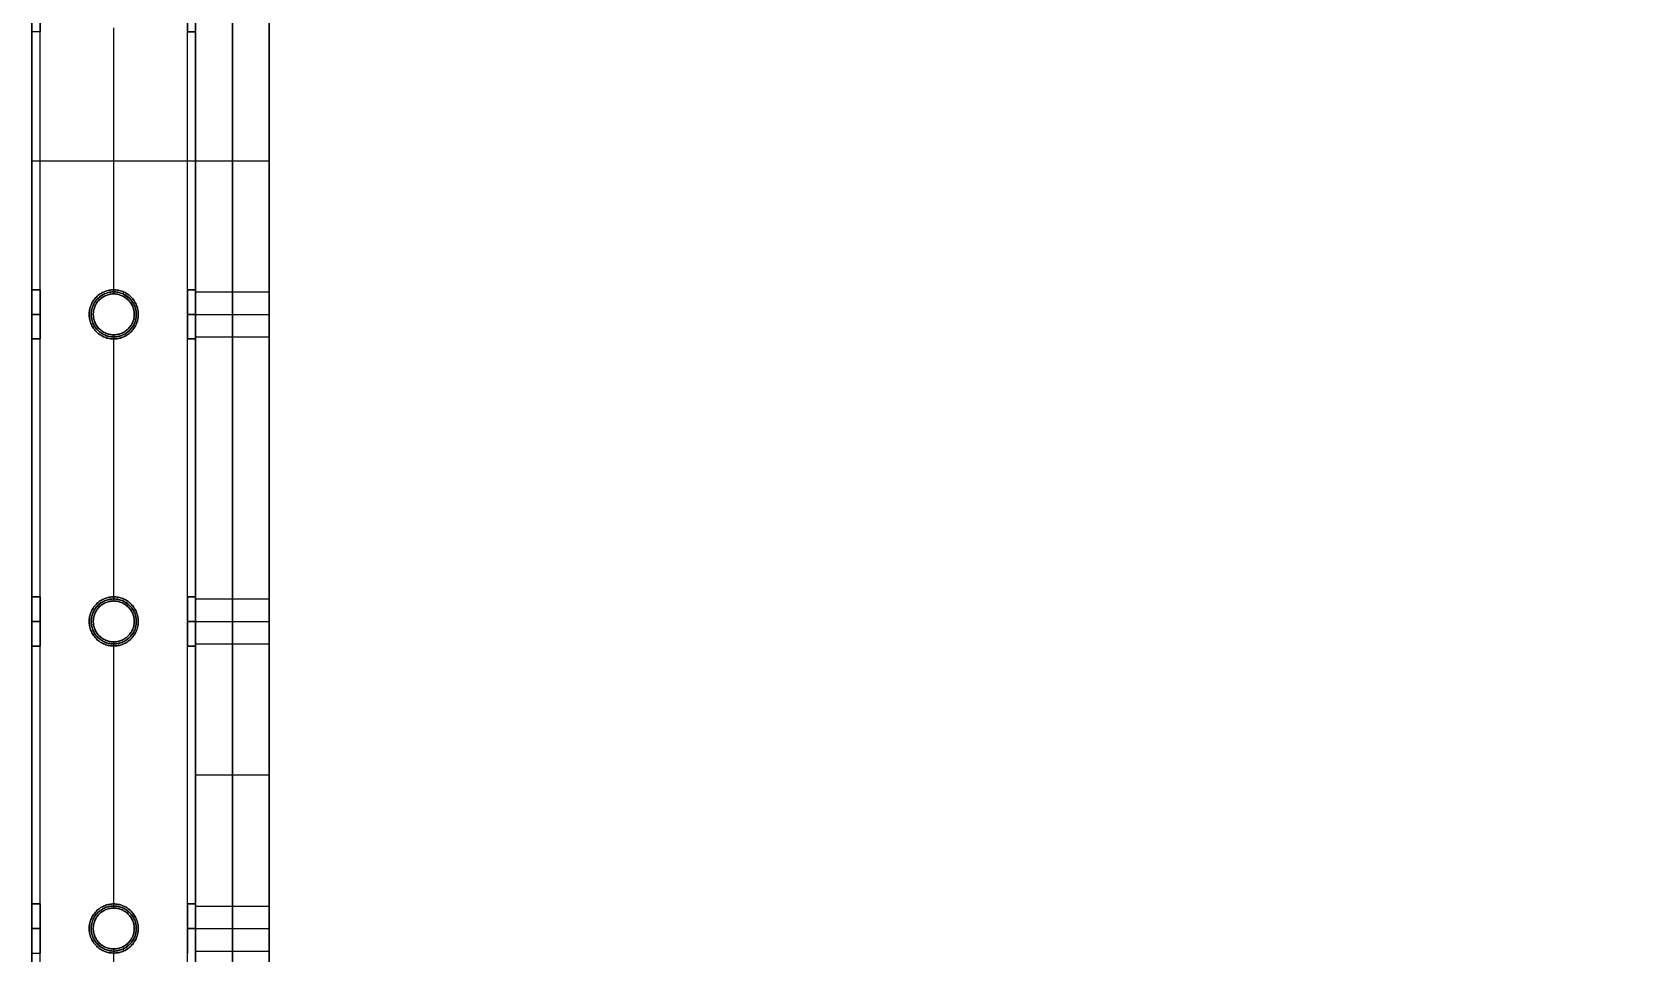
# Model space of a CAD drawing. Header units: millimetres. Extents: x -6529 to 809, y -8611 to 207.
# Drawn here: x -5956.1 to -5566.6, y -4323.4 to -4098.4 of the extents above; entities that cross this region are included whole.
import ezdxf

# ---------------------------------------------------------------- set-up
doc = ezdxf.new("R2010")
doc.units = ezdxf.units.MM
doc.header["$MEASUREMENT"] = 0
for name, color, linetype, true_color in [('gaten$11mm', 7, 'Continuous', 0xff6a35), ('platen', 7, 'Continuous', 0x007f00), ('staal', 5, 'Continuous', 0x0000ff)]:
    doc.layers.add(name, color=color, linetype=linetype, true_color=true_color)

# ---------------------------------------------------------------- blocks, each defined once
blk = doc.blocks.new('plaat base')
at = {"layer": 'platen'}
for p, q in [((58, -600), (1258, -600)), ((58, -600, 18), (1258, -600, 18)), ((770.5, -1232.5), (770.5, -1232.5, 18)), ((845.5, -1232.5), (845.5, -1232.5, 18)), ((920.5, -1232.5), (920.5, -1232.5, 18)), ((765, -1238), (765, -1238, 18)), ((776, -1238), (776, -1238, 18)), ((840, -1238), (840, -1238, 18)), ((851, -1238), (851, -1238, 18)), ((915, -1238), (915, -1238, 18)), ((926, -1238), (926, -1238, 18)), ((770.5, -1243.5), (770.5, -1243.5, 18)), ((845.5, -1243.5), (845.5, -1243.5, 18)), ((920.5, -1243.5), (920.5, -1243.5, 18))]:
    blk.add_line(p, q, dxfattribs=at)
for points in [[(1258, 58), (1108, 58), (958, 58)], [(958, 58), (958, 58, 9), (958, 58, 18)], [(1258, 58, 18), (1108, 58, 18), (958, 58, 18)], [(958, 58), (958, 29), (958, 0)], [(958, 58, 18), (958, 29, 18), (958, 0, 18)], [(1258, 58, 9), (1108, 58, 9), (958, 58, 9)], [(958, 58, 9), (958, 29, 9), (958, 0, 9)], [(958, 29), (958, 29, 9), (958, 29, 18)], [(958, 0), (808, 0), (658, 0)], [(958, 0, 18), (808, 0, 18), (658, 0, 18)], [(958, 0, 9), (808, 0, 9), (658, 0, 9)], [(808, 0), (808, 0, 9), (808, 0, 18)], [(958, 0), (958, 0, 9), (958, 0, 18)], [(1258, -900), (1258, -750), (1258, -600)], [(1258, -900, 18), (1258, -750, 18), (1258, -600, 18)], [(1258, -900, 9), (1258, -750, 9), (1258, -600, 9)], [(1258, -750), (1258, -750, 9), (1258, -750, 18)], [(1316, -900), (1287, -900), (1258, -900)], [(1258, -900), (1258, -900, 9), (1258, -900, 18)], [(1316, -900, 18), (1287, -900, 18), (1258, -900, 18)], [(1316, -900, 9), (1287, -900, 9), (1258, -900, 9)], [(1287, -900), (1287, -900, 9), (1287, -900, 18)], [(1316, -1200), (1316, -1050), (1316, -900)], [(1316, -900), (1316, -900, 9), (1316, -900, 18)], [(1316, -1200, 18), (1316, -1050, 18), (1316, -900, 18)], [(1316, -1200, 9), (1316, -1050, 9), (1316, -900, 9)], [(958, -1258), (958, -1229), (958, -1200)], [(958, -1200), (958, -1200, 9), (958, -1200, 18)], [(958, -1258, 18), (958, -1229, 18), (958, -1200, 18)], [(958, -1200), (1137, -1200), (1316, -1200)], [(958, -1200, 18), (1137, -1200, 18), (1316, -1200, 18)], [(958, -1258, 9), (958, -1229, 9), (958, -1200, 9)], [(958, -1200, 9), (1137, -1200, 9), (1316, -1200, 9)], [(958, -1229), (958, -1229, 9), (958, -1229, 18)], [(658, -1258), (808, -1258), (958, -1258)], [(658, -1258, 18), (808, -1258, 18), (958, -1258, 18)], [(658, -1258, 9), (808, -1258, 9), (958, -1258, 9)], [(808, -1258), (808, -1258, 9), (808, -1258, 18)], [(958, -1258), (958, -1258, 9), (958, -1258, 18)]]:
    blk.add_open_spline(points, degree=2, dxfattribs=at)
for points in [[(770.5, -1243.5), (765, -1243.5), (765, -1238), (765, -1232.5), (770.5, -1232.5), (776, -1232.5), (776, -1238), (776, -1243.5), (770.5, -1243.5)], [(770.5, -1243.5, 18), (765, -1243.5, 18), (765, -1238, 18), (765, -1232.5, 18), (770.5, -1232.5, 18), (776, -1232.5, 18), (776, -1238, 18), (776, -1243.5, 18), (770.5, -1243.5, 18)], [(845.5, -1243.5), (840, -1243.5), (840, -1238), (840, -1232.5), (845.5, -1232.5), (851, -1232.5), (851, -1238), (851, -1243.5), (845.5, -1243.5)], [(845.5, -1243.5, 18), (840, -1243.5, 18), (840, -1238, 18), (840, -1232.5, 18), (845.5, -1232.5, 18), (851, -1232.5, 18), (851, -1238, 18), (851, -1243.5, 18), (845.5, -1243.5, 18)], [(920.5, -1243.5), (915, -1243.5), (915, -1238), (915, -1232.5), (920.5, -1232.5), (926, -1232.5), (926, -1238), (926, -1243.5), (920.5, -1243.5)], [(920.5, -1243.5, 18), (915, -1243.5, 18), (915, -1238, 18), (915, -1232.5, 18), (920.5, -1232.5, 18), (926, -1232.5, 18), (926, -1238, 18), (926, -1243.5, 18), (920.5, -1243.5, 18)]]:
    blk.add_rational_spline(points, [1, 0.707106781187, 1, 0.707106781187, 1, 0.707106781187, 1, 0.707106781187, 1], degree=2, knots=[-31.415927, -31.415927, -31.415927, -23.561945, -23.561945, -15.707963, -15.707963, -7.853982, -7.853982, 0, 0, 0], dxfattribs=at)
blk = doc.blocks.new('top plaat')
at = {"layer": 'platen'}
for p, q in [((1296, -725), (1296, -725, 18)), ((1290.5, -730.5), (1290.5, -730.5, 18)), ((1301.5, -730.5), (1301.5, -730.5, 18)), ((1296, -736), (1296, -736, 18)), ((1296, -800), (1296, -800, 18)), ((1290.5, -805.5), (1290.5, -805.5, 18)), ((1301.5, -805.5), (1301.5, -805.5, 18)), ((1296, -811), (1296, -811, 18)), ((1296, -875), (1296, -875, 18)), ((1290.5, -880.5), (1290.5, -880.5, 18)), ((1301.5, -880.5), (1301.5, -880.5, 18)), ((1296, -886), (1296, -886, 18))]:
    blk.add_line(p, q, dxfattribs=at)
for points in [[(1316, -1236), (1316, -927), (1316, -618), (1316, -309), (1316, 0)], [(1316, -1236, 18), (1316, -927, 18), (1316, -618, 18), (1316, -309, 18), (1316, 0, 18)], [(1316, -1236, 9), (1316, -927, 9), (1316, -618, 9), (1316, -309, 9), (1316, 0, 9)]]:
    blk.add_open_spline(points, degree=2, knots=[7292.2246, 7292.2246, 7292.2246, 7911.517745, 7911.517745, 8530.810891, 8530.810891, 8530.810891], dxfattribs=at)
for points, knots in [([(1290.5, -730.5), (1290.5, -725), (1296, -725), (1301.5, -725), (1301.5, -730.5), (1301.5, -736), (1296, -736), (1290.5, -736), (1290.5, -730.5)], [-31.415927, -31.415927, -31.415927, -23.561945, -23.561945, -15.707963, -15.707963, -7.853982, -7.853982, 0, 0, 0]), ([(1290.5, -730.5, 18), (1290.5, -725, 18), (1296, -725, 18), (1301.5, -725, 18), (1301.5, -730.5, 18), (1301.5, -736, 18), (1296, -736, 18), (1290.5, -736, 18), (1290.5, -730.5, 18)], [-31.415927, -31.415927, -31.415927, -23.561945, -23.561945, -15.707963, -15.707963, -7.853982, -7.853982, 0, 0, 0]), ([(1290.5, -730.5, 9), (1290.5, -736, 9), (1296, -736, 9), (1301.5, -736, 9), (1301.5, -730.5, 9), (1301.5, -725, 9), (1296, -725, 9), (1290.5, -725, 9), (1290.5, -730.5, 9)], [0, 0, 0, 7.853982, 7.853982, 15.707963, 15.707963, 23.561945, 23.561945, 31.415927, 31.415927, 31.415927]), ([(1290.5, -805.5), (1290.5, -800), (1296, -800), (1301.5, -800), (1301.5, -805.5), (1301.5, -811), (1296, -811), (1290.5, -811), (1290.5, -805.5)], [-31.415927, -31.415927, -31.415927, -23.561945, -23.561945, -15.707963, -15.707963, -7.853982, -7.853982, 0, 0, 0]), ([(1290.5, -805.5, 18), (1290.5, -800, 18), (1296, -800, 18), (1301.5, -800, 18), (1301.5, -805.5, 18), (1301.5, -811, 18), (1296, -811, 18), (1290.5, -811, 18), (1290.5, -805.5, 18)], [-31.415927, -31.415927, -31.415927, -23.561945, -23.561945, -15.707963, -15.707963, -7.853982, -7.853982, 0, 0, 0]), ([(1290.5, -805.5, 9), (1290.5, -811, 9), (1296, -811, 9), (1301.5, -811, 9), (1301.5, -805.5, 9), (1301.5, -800, 9), (1296, -800, 9), (1290.5, -800, 9), (1290.5, -805.5, 9)], [0, 0, 0, 7.853982, 7.853982, 15.707963, 15.707963, 23.561945, 23.561945, 31.415927, 31.415927, 31.415927]), ([(1290.5, -880.5), (1290.5, -875), (1296, -875), (1301.5, -875), (1301.5, -880.5), (1301.5, -886), (1296, -886), (1290.5, -886), (1290.5, -880.5)], [-31.415927, -31.415927, -31.415927, -23.561945, -23.561945, -15.707963, -15.707963, -7.853982, -7.853982, 0, 0, 0]), ([(1290.5, -880.5, 18), (1290.5, -875, 18), (1296, -875, 18), (1301.5, -875, 18), (1301.5, -880.5, 18), (1301.5, -886, 18), (1296, -886, 18), (1290.5, -886, 18), (1290.5, -880.5, 18)], [-31.415927, -31.415927, -31.415927, -23.561945, -23.561945, -15.707963, -15.707963, -7.853982, -7.853982, 0, 0, 0]), ([(1290.5, -880.5, 9), (1290.5, -886, 9), (1296, -886, 9), (1301.5, -886, 9), (1301.5, -880.5, 9), (1301.5, -875, 9), (1296, -875, 9), (1290.5, -875, 9), (1290.5, -880.5, 9)], [0, 0, 0, 7.853982, 7.853982, 15.707963, 15.707963, 23.561945, 23.561945, 31.415927, 31.415927, 31.415927])]:
    blk.add_rational_spline(points, [1, 0.707106781187, 1, 0.707106781187, 1, 0.707106781187, 1, 0.707106781187, 1], degree=2, knots=knots, dxfattribs=at)

msp = doc.modelspace()

# ---------------------------------------------------------------- linework, layer by layer
at = {"layer": 'gaten$11mm'}
for centre in [(-5936.11, -4167.39), (-5936.11, -4242.39), (-5936.11, -4317.39)]:
    msp.add_circle(centre, 5.5, dxfattribs=at)
at = {"layer": 'staal'}
for p, q in [((-5954.11, -4098.39, 20), (-5956.11, -4098.39, 20)), ((-5918.11, -4098.39, 1296), (-5916.11, -4098.39, 1296)), ((-5916.11, -4098.39, 20), (-5918.11, -4098.39, 20)), ((-5956.11, -4161.39, 1296), (-5954.11, -4161.39, 1296)), ((-5954.11, -4161.39, 20), (-5956.11, -4161.39, 20)), ((-5936.11, -4161.39, 1314), (-5936.11, -4161.39, 1316)), ((-5936.11, -4161.39, 1276), (-5936.11, -4161.39, 1278)), ((-5936.11, -4162.39, 38), (-5936.11, -4162.39, 40)), ((-5936.11, -4162.39), (-5936.11, -4162.39, 2)), ((-5918.11, -4161.39, 1296), (-5916.11, -4161.39, 1296)), ((-5916.11, -4161.39, 20), (-5918.11, -4161.39, 20)), ((-5956.11, -4167.39, 1290), (-5954.11, -4167.39, 1290)), ((-5956.11, -4167.39, 1302), (-5954.11, -4167.39, 1302)), ((-5954.11, -4167.39, 14), (-5956.11, -4167.39, 14)), ((-5954.11, -4167.39, 26), (-5956.11, -4167.39, 26)), ((-5942.11, -4167.39, 1314), (-5942.11, -4167.39, 1316)), ((-5942.11, -4167.39, 1276), (-5942.11, -4167.39, 1278)), ((-5941.11, -4167.39, 38), (-5941.11, -4167.39, 40)), ((-5941.11, -4167.39), (-5941.11, -4167.39, 2)), ((-5931.11, -4167.39), (-5931.11, -4167.39, 2)), ((-5931.11, -4167.39, 38), (-5931.11, -4167.39, 40)), ((-5930.11, -4167.39, 1314), (-5930.11, -4167.39, 1316)), ((-5930.11, -4167.39, 1276), (-5930.11, -4167.39, 1278)), ((-5918.11, -4167.39, 1290), (-5916.11, -4167.39, 1290)), ((-5918.11, -4167.39, 1302), (-5916.11, -4167.39, 1302)), ((-5916.11, -4167.39, 14), (-5918.11, -4167.39, 14)), ((-5916.11, -4167.39, 26), (-5918.11, -4167.39, 26)), ((-5956.11, -4173.39, 1296), (-5954.11, -4173.39, 1296)), ((-5954.11, -4173.39, 20), (-5956.11, -4173.39, 20)), ((-5936.11, -4172.39, 38), (-5936.11, -4172.39, 40)), ((-5936.11, -4172.39), (-5936.11, -4172.39, 2)), ((-5936.11, -4173.39, 1314), (-5936.11, -4173.39, 1316)), ((-5936.11, -4173.39, 1276), (-5936.11, -4173.39, 1278)), ((-5918.11, -4173.39, 1296), (-5916.11, -4173.39, 1296)), ((-5916.11, -4173.39, 20), (-5918.11, -4173.39, 20)), ((-5956.11, -4236.39, 1296), (-5954.11, -4236.39, 1296)), ((-5954.11, -4236.39, 20), (-5956.11, -4236.39, 20)), ((-5936.11, -4236.39, 1314), (-5936.11, -4236.39, 1316)), ((-5936.11, -4236.39, 1276), (-5936.11, -4236.39, 1278)), ((-5936.11, -4237.39, 38), (-5936.11, -4237.39, 40)), ((-5936.11, -4237.39), (-5936.11, -4237.39, 2)), ((-5918.11, -4236.39, 1296), (-5916.11, -4236.39, 1296)), ((-5916.11, -4236.39, 20), (-5918.11, -4236.39, 20)), ((-5956.11, -4242.39, 1290), (-5954.11, -4242.39, 1290)), ((-5956.11, -4242.39, 1302), (-5954.11, -4242.39, 1302)), ((-5954.11, -4242.39, 14), (-5956.11, -4242.39, 14)), ((-5954.11, -4242.39, 26), (-5956.11, -4242.39, 26)), ((-5942.11, -4242.39, 1314), (-5942.11, -4242.39, 1316)), ((-5942.11, -4242.39, 1276), (-5942.11, -4242.39, 1278)), ((-5941.11, -4242.39, 38), (-5941.11, -4242.39, 40)), ((-5941.11, -4242.39), (-5941.11, -4242.39, 2)), ((-5931.11, -4242.39), (-5931.11, -4242.39, 2)), ((-5931.11, -4242.39, 38), (-5931.11, -4242.39, 40)), ((-5930.11, -4242.39, 1314), (-5930.11, -4242.39, 1316)), ((-5930.11, -4242.39, 1276), (-5930.11, -4242.39, 1278)), ((-5918.11, -4242.39, 1290), (-5916.11, -4242.39, 1290)), ((-5918.11, -4242.39, 1302), (-5916.11, -4242.39, 1302)), ((-5916.11, -4242.39, 14), (-5918.11, -4242.39, 14)), ((-5916.11, -4242.39, 26), (-5918.11, -4242.39, 26)), ((-5956.11, -4248.39, 1296), (-5954.11, -4248.39, 1296)), ((-5954.11, -4248.39, 20), (-5956.11, -4248.39, 20)), ((-5936.11, -4247.39, 38), (-5936.11, -4247.39, 40)), ((-5936.11, -4247.39), (-5936.11, -4247.39, 2)), ((-5936.11, -4248.39, 1314), (-5936.11, -4248.39, 1316)), ((-5936.11, -4248.39, 1276), (-5936.11, -4248.39, 1278)), ((-5918.11, -4248.39, 1296), (-5916.11, -4248.39, 1296)), ((-5916.11, -4248.39, 20), (-5918.11, -4248.39, 20)), ((-5956.11, -4311.39, 1296), (-5954.11, -4311.39, 1296)), ((-5954.11, -4311.39, 20), (-5956.11, -4311.39, 20)), ((-5936.11, -4311.39, 1314), (-5936.11, -4311.39, 1316)), ((-5936.11, -4311.39, 1276), (-5936.11, -4311.39, 1278)), ((-5918.11, -4311.39, 1296), (-5916.11, -4311.39, 1296)), ((-5916.11, -4311.39, 20), (-5918.11, -4311.39, 20)), ((-5936.11, -4312.39, 38), (-5936.11, -4312.39, 40)), ((-5936.11, -4312.39), (-5936.11, -4312.39, 2)), ((-5956.11, -4317.39, 1290), (-5954.11, -4317.39, 1290)), ((-5956.11, -4317.39, 1302), (-5954.11, -4317.39, 1302)), ((-5954.11, -4317.39, 14), (-5956.11, -4317.39, 14)), ((-5954.11, -4317.39, 26), (-5956.11, -4317.39, 26)), ((-5942.11, -4317.39, 1314), (-5942.11, -4317.39, 1316)), ((-5942.11, -4317.39, 1276), (-5942.11, -4317.39, 1278)), ((-5941.11, -4317.39, 38), (-5941.11, -4317.39, 40)), ((-5941.11, -4317.39), (-5941.11, -4317.39, 2)), ((-5931.11, -4317.39), (-5931.11, -4317.39, 2)), ((-5931.11, -4317.39, 38), (-5931.11, -4317.39, 40)), ((-5930.11, -4317.39, 1314), (-5930.11, -4317.39, 1316)), ((-5930.11, -4317.39, 1276), (-5930.11, -4317.39, 1278)), ((-5918.11, -4317.39, 1290), (-5916.11, -4317.39, 1290)), ((-5918.11, -4317.39, 1302), (-5916.11, -4317.39, 1302)), ((-5916.11, -4317.39, 14), (-5918.11, -4317.39, 14)), ((-5916.11, -4317.39, 26), (-5918.11, -4317.39, 26)), ((-5956.11, -4323.39, 1296), (-5954.11, -4323.39, 1296)), ((-5936.11, -4322.39, 38), (-5936.11, -4322.39, 40)), ((-5936.11, -4322.39), (-5936.11, -4322.39, 2)), ((-5936.11, -4323.39, 1314), (-5936.11, -4323.39, 1316)), ((-5936.11, -4323.39, 1276), (-5936.11, -4323.39, 1278))]:
    msp.add_line(p, q, dxfattribs=at)
for points in [[(-4640.11, -5087.89), (-5956.11, -5087.89), (-5956.11, -3771.89), (-4640.11, -3771.89)], [(-4680.11, -5047.89), (-5916.11, -5047.89), (-5916.11, -3811.89), (-4680.11, -3811.89)]]:
    msp.add_lwpolyline(points, close=True, dxfattribs=at)
for centre in [(-5936.11, -4167.39), (-5936.11, -4167.39, 39), (-5936.11, -4167.39, 1), (-5936.11, -4242.39), (-5936.11, -4242.39, 39), (-5936.11, -4242.39, 1), (-5936.11, -4317.39), (-5936.11, -4317.39, 39), (-5936.11, -4317.39, 1)]:
    msp.add_circle(centre, 5, dxfattribs=at)
for points in [[(-5956.11, -5087.89, 1276), (-5956.11, -4429.89, 1276), (-5956.11, -3771.89, 1276)], [(-5956.11, -5087.89, 1316), (-5956.11, -4429.89, 1316), (-5956.11, -3771.89, 1316)], [(-5956.11, -5087.89), (-5956.11, -4429.89), (-5956.11, -3771.89)], [(-5956.11, -5087.89, 40), (-5956.11, -4429.89, 40), (-5956.11, -3771.89, 40)], [(-5954.11, -5085.89, 1314), (-5954.11, -4429.89, 1314), (-5954.11, -3773.89, 1314)], [(-5954.11, -5085.89, 1278), (-5954.11, -4429.89, 1278), (-5954.11, -3773.89, 1278)], [(-5954.11, -5085.89, 38), (-5954.11, -4429.89, 38), (-5954.11, -3773.89, 38)], [(-5954.11, -5085.89, 2), (-5954.11, -4429.89, 2), (-5954.11, -3773.89, 2)], [(-5918.11, -5049.89, 1314), (-5918.11, -4429.89, 1314), (-5918.11, -3809.89, 1314)], [(-5918.11, -5049.89, 1278), (-5918.11, -4429.89, 1278), (-5918.11, -3809.89, 1278)], [(-5918.11, -5049.89, 38), (-5918.11, -4429.89, 38), (-5918.11, -3809.89, 38)], [(-5918.11, -5049.89, 2), (-5918.11, -4429.89, 2), (-5918.11, -3809.89, 2)], [(-5916.11, -5047.89, 1276), (-5916.11, -4429.89, 1276), (-5916.11, -3811.89, 1276)], [(-5916.11, -5047.89, 1316), (-5916.11, -4429.89, 1316), (-5916.11, -3811.89, 1316)], [(-5916.11, -5047.89), (-5916.11, -4429.89), (-5916.11, -3811.89)], [(-5916.11, -5047.89, 40), (-5916.11, -4429.89, 40), (-5916.11, -3811.89, 40)], [(-5936.11, -4162.39, 40), (-5936.11, -4129.89, 40), (-5936.11, -4097.39, 40)], [(-5936.11, -4162.39, 38), (-5936.11, -4129.89, 38), (-5936.11, -4097.39, 38)], [(-5936.11, -4162.39, 2), (-5936.11, -4129.89, 2), (-5936.11, -4097.39, 2)], [(-5936.11, -4162.39), (-5936.11, -4129.89), (-5936.11, -4097.39)], [(-5956.11, -4161.39, 1296), (-5956.11, -4129.89, 1296), (-5956.11, -4098.39, 1296)], [(-5956.11, -4161.39, 20), (-5956.11, -4129.89, 20), (-5956.11, -4098.39, 20)], [(-5954.11, -4161.39, 1296), (-5954.11, -4129.89, 1296), (-5954.11, -4098.39, 1296)], [(-5954.11, -4161.39, 20), (-5954.11, -4129.89, 20), (-5954.11, -4098.39, 20)], [(-5936.11, -4161.39, 1316), (-5936.11, -4129.89, 1316), (-5936.11, -4098.39, 1316)], [(-5936.11, -4161.39, 1314), (-5936.11, -4129.89, 1314), (-5936.11, -4098.39, 1314)], [(-5936.11, -4161.39, 1278), (-5936.11, -4129.89, 1278), (-5936.11, -4098.39, 1278)], [(-5936.11, -4161.39, 1276), (-5936.11, -4129.89, 1276), (-5936.11, -4098.39, 1276)], [(-5918.11, -4161.39, 1296), (-5918.11, -4129.89, 1296), (-5918.11, -4098.39, 1296)], [(-5918.11, -4161.39, 20), (-5918.11, -4129.89, 20), (-5918.11, -4098.39, 20)], [(-5916.11, -4161.39, 1296), (-5916.11, -4129.89, 1296), (-5916.11, -4098.39, 1296)], [(-5916.11, -4161.39, 20), (-5916.11, -4129.89, 20), (-5916.11, -4098.39, 20)], [(-5956.11, -4236.39, 1296), (-5956.11, -4204.89, 1296), (-5956.11, -4173.39, 1296)], [(-5956.11, -4236.39, 20), (-5956.11, -4204.89, 20), (-5956.11, -4173.39, 20)], [(-5954.11, -4236.39, 1296), (-5954.11, -4204.89, 1296), (-5954.11, -4173.39, 1296)], [(-5954.11, -4236.39, 20), (-5954.11, -4204.89, 20), (-5954.11, -4173.39, 20)], [(-5936.11, -4237.39, 40), (-5936.11, -4204.89, 40), (-5936.11, -4172.39, 40)], [(-5936.11, -4237.39, 38), (-5936.11, -4204.89, 38), (-5936.11, -4172.39, 38)], [(-5936.11, -4237.39, 2), (-5936.11, -4204.89, 2), (-5936.11, -4172.39, 2)], [(-5936.11, -4237.39), (-5936.11, -4204.89), (-5936.11, -4172.39)], [(-5936.11, -4236.39, 1316), (-5936.11, -4204.89, 1316), (-5936.11, -4173.39, 1316)], [(-5936.11, -4236.39, 1314), (-5936.11, -4204.89, 1314), (-5936.11, -4173.39, 1314)], [(-5936.11, -4236.39, 1278), (-5936.11, -4204.89, 1278), (-5936.11, -4173.39, 1278)], [(-5936.11, -4236.39, 1276), (-5936.11, -4204.89, 1276), (-5936.11, -4173.39, 1276)], [(-5918.11, -4236.39, 1296), (-5918.11, -4204.89, 1296), (-5918.11, -4173.39, 1296)], [(-5918.11, -4236.39, 20), (-5918.11, -4204.89, 20), (-5918.11, -4173.39, 20)], [(-5916.11, -4236.39, 1296), (-5916.11, -4204.89, 1296), (-5916.11, -4173.39, 1296)], [(-5916.11, -4236.39, 20), (-5916.11, -4204.89, 20), (-5916.11, -4173.39, 20)], [(-5956.11, -4311.39, 1296), (-5956.11, -4279.89, 1296), (-5956.11, -4248.39, 1296)], [(-5956.11, -4311.39, 20), (-5956.11, -4279.89, 20), (-5956.11, -4248.39, 20)], [(-5954.11, -4311.39, 1296), (-5954.11, -4279.89, 1296), (-5954.11, -4248.39, 1296)], [(-5954.11, -4311.39, 20), (-5954.11, -4279.89, 20), (-5954.11, -4248.39, 20)], [(-5936.11, -4312.39, 40), (-5936.11, -4279.89, 40), (-5936.11, -4247.39, 40)], [(-5936.11, -4312.39, 38), (-5936.11, -4279.89, 38), (-5936.11, -4247.39, 38)], [(-5936.11, -4312.39, 2), (-5936.11, -4279.89, 2), (-5936.11, -4247.39, 2)], [(-5936.11, -4312.39), (-5936.11, -4279.89), (-5936.11, -4247.39)], [(-5936.11, -4311.39, 1316), (-5936.11, -4279.89, 1316), (-5936.11, -4248.39, 1316)], [(-5936.11, -4311.39, 1314), (-5936.11, -4279.89, 1314), (-5936.11, -4248.39, 1314)], [(-5936.11, -4311.39, 1278), (-5936.11, -4279.89, 1278), (-5936.11, -4248.39, 1278)], [(-5936.11, -4311.39, 1276), (-5936.11, -4279.89, 1276), (-5936.11, -4248.39, 1276)], [(-5918.11, -4311.39, 1296), (-5918.11, -4279.89, 1296), (-5918.11, -4248.39, 1296)], [(-5918.11, -4311.39, 20), (-5918.11, -4279.89, 20), (-5918.11, -4248.39, 20)], [(-5916.11, -4311.39, 1296), (-5916.11, -4279.89, 1296), (-5916.11, -4248.39, 1296)], [(-5916.11, -4311.39, 20), (-5916.11, -4279.89, 20), (-5916.11, -4248.39, 20)], [(-5956.11, -4386.39, 1296), (-5956.11, -4354.89, 1296), (-5956.11, -4323.39, 1296)], [(-5954.11, -4386.39, 1296), (-5954.11, -4354.89, 1296), (-5954.11, -4323.39, 1296)], [(-5936.11, -4387.39, 40), (-5936.11, -4354.89, 40), (-5936.11, -4322.39, 40)], [(-5936.11, -4387.39, 38), (-5936.11, -4354.89, 38), (-5936.11, -4322.39, 38)], [(-5936.11, -4387.39, 2), (-5936.11, -4354.89, 2), (-5936.11, -4322.39, 2)], [(-5936.11, -4387.39), (-5936.11, -4354.89), (-5936.11, -4322.39)], [(-5936.11, -4386.39, 1316), (-5936.11, -4354.89, 1316), (-5936.11, -4323.39, 1316)], [(-5936.11, -4386.39, 1314), (-5936.11, -4354.89, 1314), (-5936.11, -4323.39, 1314)], [(-5936.11, -4386.39, 1278), (-5936.11, -4354.89, 1278), (-5936.11, -4323.39, 1278)], [(-5936.11, -4386.39, 1276), (-5936.11, -4354.89, 1276), (-5936.11, -4323.39, 1276)]]:
    msp.add_open_spline(points, degree=2, dxfattribs=at)
for points, knots in [([(-5956.11, -4092.39, 14), (-5956.11, -4098.39, 14), (-5956.11, -4098.39, 20), (-5956.11, -4098.39, 26), (-5956.11, -4092.39, 26), (-5956.11, -4086.39, 26), (-5956.11, -4086.39, 20), (-5956.11, -4086.39, 14), (-5956.11, -4092.39, 14)], [0, 0, 0, 7.853982, 7.853982, 15.707963, 15.707963, 23.561945, 23.561945, 31.415927, 31.415927, 31.415927]), ([(-5954.11, -4092.39, 14), (-5954.11, -4086.39, 14), (-5954.11, -4086.39, 20), (-5954.11, -4086.39, 26), (-5954.11, -4092.39, 26), (-5954.11, -4098.39, 26), (-5954.11, -4098.39, 20), (-5954.11, -4098.39, 14), (-5954.11, -4092.39, 14)], [-31.415927, -31.415927, -31.415927, -23.561945, -23.561945, -15.707963, -15.707963, -7.853982, -7.853982, 0, 0, 0]), ([(-5918.11, -4092.39, 1290), (-5918.11, -4098.39, 1290), (-5918.11, -4098.39, 1296), (-5918.11, -4098.39, 1302), (-5918.11, -4092.39, 1302), (-5918.11, -4086.39, 1302), (-5918.11, -4086.39, 1296), (-5918.11, -4086.39, 1290), (-5918.11, -4092.39, 1290)], [0, 0, 0, 7.853982, 7.853982, 15.707963, 15.707963, 23.561945, 23.561945, 31.415927, 31.415927, 31.415927]), ([(-5918.11, -4092.39, 14), (-5918.11, -4098.39, 14), (-5918.11, -4098.39, 20), (-5918.11, -4098.39, 26), (-5918.11, -4092.39, 26), (-5918.11, -4086.39, 26), (-5918.11, -4086.39, 20), (-5918.11, -4086.39, 14), (-5918.11, -4092.39, 14)], [0, 0, 0, 7.853982, 7.853982, 15.707963, 15.707963, 23.561945, 23.561945, 31.415927, 31.415927, 31.415927]), ([(-5916.11, -4092.39, 1290), (-5916.11, -4086.39, 1290), (-5916.11, -4086.39, 1296), (-5916.11, -4086.39, 1302), (-5916.11, -4092.39, 1302), (-5916.11, -4098.39, 1302), (-5916.11, -4098.39, 1296), (-5916.11, -4098.39, 1290), (-5916.11, -4092.39, 1290)], [-31.415927, -31.415927, -31.415927, -23.561945, -23.561945, -15.707963, -15.707963, -7.853982, -7.853982, 0, 0, 0]), ([(-5916.11, -4092.39, 14), (-5916.11, -4086.39, 14), (-5916.11, -4086.39, 20), (-5916.11, -4086.39, 26), (-5916.11, -4092.39, 26), (-5916.11, -4098.39, 26), (-5916.11, -4098.39, 20), (-5916.11, -4098.39, 14), (-5916.11, -4092.39, 14)], [-31.415927, -31.415927, -31.415927, -23.561945, -23.561945, -15.707963, -15.707963, -7.853982, -7.853982, 0, 0, 0]), ([(-5956.11, -4167.39, 1290), (-5956.11, -4173.39, 1290), (-5956.11, -4173.39, 1296), (-5956.11, -4173.39, 1302), (-5956.11, -4167.39, 1302), (-5956.11, -4161.39, 1302), (-5956.11, -4161.39, 1296), (-5956.11, -4161.39, 1290), (-5956.11, -4167.39, 1290)], [0, 0, 0, 7.853982, 7.853982, 15.707963, 15.707963, 23.561945, 23.561945, 31.415927, 31.415927, 31.415927]), ([(-5956.11, -4167.39, 14), (-5956.11, -4173.39, 14), (-5956.11, -4173.39, 20), (-5956.11, -4173.39, 26), (-5956.11, -4167.39, 26), (-5956.11, -4161.39, 26), (-5956.11, -4161.39, 20), (-5956.11, -4161.39, 14), (-5956.11, -4167.39, 14)], [0, 0, 0, 7.853982, 7.853982, 15.707963, 15.707963, 23.561945, 23.561945, 31.415927, 31.415927, 31.415927]), ([(-5954.11, -4167.39, 1290), (-5954.11, -4161.39, 1290), (-5954.11, -4161.39, 1296), (-5954.11, -4161.39, 1302), (-5954.11, -4167.39, 1302), (-5954.11, -4173.39, 1302), (-5954.11, -4173.39, 1296), (-5954.11, -4173.39, 1290), (-5954.11, -4167.39, 1290)], [-31.415927, -31.415927, -31.415927, -23.561945, -23.561945, -15.707963, -15.707963, -7.853982, -7.853982, 0, 0, 0]), ([(-5954.11, -4167.39, 14), (-5954.11, -4161.39, 14), (-5954.11, -4161.39, 20), (-5954.11, -4161.39, 26), (-5954.11, -4167.39, 26), (-5954.11, -4173.39, 26), (-5954.11, -4173.39, 20), (-5954.11, -4173.39, 14), (-5954.11, -4167.39, 14)], [-31.415927, -31.415927, -31.415927, -23.561945, -23.561945, -15.707963, -15.707963, -7.853982, -7.853982, 0, 0, 0]), ([(-5930.11, -4167.39, 1316), (-5930.11, -4161.39, 1316), (-5936.11, -4161.39, 1316), (-5942.11, -4161.39, 1316), (-5942.11, -4167.39, 1316), (-5942.11, -4173.39, 1316), (-5936.11, -4173.39, 1316), (-5930.11, -4173.39, 1316), (-5930.11, -4167.39, 1316)], [-31.415927, -31.415927, -31.415927, -23.561945, -23.561945, -15.707963, -15.707963, -7.853982, -7.853982, 0, 0, 0]), ([(-5930.11, -4167.39, 1314), (-5930.11, -4173.39, 1314), (-5936.11, -4173.39, 1314), (-5942.11, -4173.39, 1314), (-5942.11, -4167.39, 1314), (-5942.11, -4161.39, 1314), (-5936.11, -4161.39, 1314), (-5930.11, -4161.39, 1314), (-5930.11, -4167.39, 1314)], [0, 0, 0, 7.853982, 7.853982, 15.707963, 15.707963, 23.561945, 23.561945, 31.415927, 31.415927, 31.415927]), ([(-5930.11, -4167.39, 1278), (-5930.11, -4161.39, 1278), (-5936.11, -4161.39, 1278), (-5942.11, -4161.39, 1278), (-5942.11, -4167.39, 1278), (-5942.11, -4173.39, 1278), (-5936.11, -4173.39, 1278), (-5930.11, -4173.39, 1278), (-5930.11, -4167.39, 1278)], [-31.415927, -31.415927, -31.415927, -23.561945, -23.561945, -15.707963, -15.707963, -7.853982, -7.853982, 0, 0, 0]), ([(-5930.11, -4167.39, 1276), (-5930.11, -4173.39, 1276), (-5936.11, -4173.39, 1276), (-5942.11, -4173.39, 1276), (-5942.11, -4167.39, 1276), (-5942.11, -4161.39, 1276), (-5936.11, -4161.39, 1276), (-5930.11, -4161.39, 1276), (-5930.11, -4167.39, 1276)], [0, 0, 0, 7.853982, 7.853982, 15.707963, 15.707963, 23.561945, 23.561945, 31.415927, 31.415927, 31.415927]), ([(-5931.11, -4167.39, 40), (-5931.11, -4162.39, 40), (-5936.11, -4162.39, 40), (-5941.11, -4162.39, 40), (-5941.11, -4167.39, 40), (-5941.11, -4172.39, 40), (-5936.11, -4172.39, 40), (-5931.11, -4172.39, 40), (-5931.11, -4167.39, 40)], [-31.415927, -31.415927, -31.415927, -23.561945, -23.561945, -15.707963, -15.707963, -7.853982, -7.853982, 0, 0, 0]), ([(-5931.11, -4167.39, 38), (-5931.11, -4172.39, 38), (-5936.11, -4172.39, 38), (-5941.11, -4172.39, 38), (-5941.11, -4167.39, 38), (-5941.11, -4162.39, 38), (-5936.11, -4162.39, 38), (-5931.11, -4162.39, 38), (-5931.11, -4167.39, 38)], [0, 0, 0, 7.853982, 7.853982, 15.707963, 15.707963, 23.561945, 23.561945, 31.415927, 31.415927, 31.415927]), ([(-5931.11, -4167.39, 2), (-5931.11, -4162.39, 2), (-5936.11, -4162.39, 2), (-5941.11, -4162.39, 2), (-5941.11, -4167.39, 2), (-5941.11, -4172.39, 2), (-5936.11, -4172.39, 2), (-5931.11, -4172.39, 2), (-5931.11, -4167.39, 2)], [-31.415927, -31.415927, -31.415927, -23.561945, -23.561945, -15.707963, -15.707963, -7.853982, -7.853982, 0, 0, 0]), ([(-5918.11, -4167.39, 1290), (-5918.11, -4173.39, 1290), (-5918.11, -4173.39, 1296), (-5918.11, -4173.39, 1302), (-5918.11, -4167.39, 1302), (-5918.11, -4161.39, 1302), (-5918.11, -4161.39, 1296), (-5918.11, -4161.39, 1290), (-5918.11, -4167.39, 1290)], [0, 0, 0, 7.853982, 7.853982, 15.707963, 15.707963, 23.561945, 23.561945, 31.415927, 31.415927, 31.415927]), ([(-5918.11, -4167.39, 14), (-5918.11, -4173.39, 14), (-5918.11, -4173.39, 20), (-5918.11, -4173.39, 26), (-5918.11, -4167.39, 26), (-5918.11, -4161.39, 26), (-5918.11, -4161.39, 20), (-5918.11, -4161.39, 14), (-5918.11, -4167.39, 14)], [0, 0, 0, 7.853982, 7.853982, 15.707963, 15.707963, 23.561945, 23.561945, 31.415927, 31.415927, 31.415927]), ([(-5916.11, -4167.39, 1290), (-5916.11, -4161.39, 1290), (-5916.11, -4161.39, 1296), (-5916.11, -4161.39, 1302), (-5916.11, -4167.39, 1302), (-5916.11, -4173.39, 1302), (-5916.11, -4173.39, 1296), (-5916.11, -4173.39, 1290), (-5916.11, -4167.39, 1290)], [-31.415927, -31.415927, -31.415927, -23.561945, -23.561945, -15.707963, -15.707963, -7.853982, -7.853982, 0, 0, 0]), ([(-5916.11, -4167.39, 14), (-5916.11, -4161.39, 14), (-5916.11, -4161.39, 20), (-5916.11, -4161.39, 26), (-5916.11, -4167.39, 26), (-5916.11, -4173.39, 26), (-5916.11, -4173.39, 20), (-5916.11, -4173.39, 14), (-5916.11, -4167.39, 14)], [-31.415927, -31.415927, -31.415927, -23.561945, -23.561945, -15.707963, -15.707963, -7.853982, -7.853982, 0, 0, 0]), ([(-5956.11, -4242.39, 1290), (-5956.11, -4248.39, 1290), (-5956.11, -4248.39, 1296), (-5956.11, -4248.39, 1302), (-5956.11, -4242.39, 1302), (-5956.11, -4236.39, 1302), (-5956.11, -4236.39, 1296), (-5956.11, -4236.39, 1290), (-5956.11, -4242.39, 1290)], [0, 0, 0, 7.853982, 7.853982, 15.707963, 15.707963, 23.561945, 23.561945, 31.415927, 31.415927, 31.415927]), ([(-5956.11, -4242.39, 14), (-5956.11, -4248.39, 14), (-5956.11, -4248.39, 20), (-5956.11, -4248.39, 26), (-5956.11, -4242.39, 26), (-5956.11, -4236.39, 26), (-5956.11, -4236.39, 20), (-5956.11, -4236.39, 14), (-5956.11, -4242.39, 14)], [0, 0, 0, 7.853982, 7.853982, 15.707963, 15.707963, 23.561945, 23.561945, 31.415927, 31.415927, 31.415927]), ([(-5954.11, -4242.39, 1290), (-5954.11, -4236.39, 1290), (-5954.11, -4236.39, 1296), (-5954.11, -4236.39, 1302), (-5954.11, -4242.39, 1302), (-5954.11, -4248.39, 1302), (-5954.11, -4248.39, 1296), (-5954.11, -4248.39, 1290), (-5954.11, -4242.39, 1290)], [-31.415927, -31.415927, -31.415927, -23.561945, -23.561945, -15.707963, -15.707963, -7.853982, -7.853982, 0, 0, 0]), ([(-5954.11, -4242.39, 14), (-5954.11, -4236.39, 14), (-5954.11, -4236.39, 20), (-5954.11, -4236.39, 26), (-5954.11, -4242.39, 26), (-5954.11, -4248.39, 26), (-5954.11, -4248.39, 20), (-5954.11, -4248.39, 14), (-5954.11, -4242.39, 14)], [-31.415927, -31.415927, -31.415927, -23.561945, -23.561945, -15.707963, -15.707963, -7.853982, -7.853982, 0, 0, 0]), ([(-5930.11, -4242.39, 1316), (-5930.11, -4236.39, 1316), (-5936.11, -4236.39, 1316), (-5942.11, -4236.39, 1316), (-5942.11, -4242.39, 1316), (-5942.11, -4248.39, 1316), (-5936.11, -4248.39, 1316), (-5930.11, -4248.39, 1316), (-5930.11, -4242.39, 1316)], [-31.415927, -31.415927, -31.415927, -23.561945, -23.561945, -15.707963, -15.707963, -7.853982, -7.853982, 0, 0, 0]), ([(-5930.11, -4242.39, 1314), (-5930.11, -4248.39, 1314), (-5936.11, -4248.39, 1314), (-5942.11, -4248.39, 1314), (-5942.11, -4242.39, 1314), (-5942.11, -4236.39, 1314), (-5936.11, -4236.39, 1314), (-5930.11, -4236.39, 1314), (-5930.11, -4242.39, 1314)], [0, 0, 0, 7.853982, 7.853982, 15.707963, 15.707963, 23.561945, 23.561945, 31.415927, 31.415927, 31.415927]), ([(-5930.11, -4242.39, 1278), (-5930.11, -4236.39, 1278), (-5936.11, -4236.39, 1278), (-5942.11, -4236.39, 1278), (-5942.11, -4242.39, 1278), (-5942.11, -4248.39, 1278), (-5936.11, -4248.39, 1278), (-5930.11, -4248.39, 1278), (-5930.11, -4242.39, 1278)], [-31.415927, -31.415927, -31.415927, -23.561945, -23.561945, -15.707963, -15.707963, -7.853982, -7.853982, 0, 0, 0]), ([(-5930.11, -4242.39, 1276), (-5930.11, -4248.39, 1276), (-5936.11, -4248.39, 1276), (-5942.11, -4248.39, 1276), (-5942.11, -4242.39, 1276), (-5942.11, -4236.39, 1276), (-5936.11, -4236.39, 1276), (-5930.11, -4236.39, 1276), (-5930.11, -4242.39, 1276)], [0, 0, 0, 7.853982, 7.853982, 15.707963, 15.707963, 23.561945, 23.561945, 31.415927, 31.415927, 31.415927]), ([(-5931.11, -4242.39, 40), (-5931.11, -4237.39, 40), (-5936.11, -4237.39, 40), (-5941.11, -4237.39, 40), (-5941.11, -4242.39, 40), (-5941.11, -4247.39, 40), (-5936.11, -4247.39, 40), (-5931.11, -4247.39, 40), (-5931.11, -4242.39, 40)], [-31.415927, -31.415927, -31.415927, -23.561945, -23.561945, -15.707963, -15.707963, -7.853982, -7.853982, 0, 0, 0]), ([(-5931.11, -4242.39, 38), (-5931.11, -4247.39, 38), (-5936.11, -4247.39, 38), (-5941.11, -4247.39, 38), (-5941.11, -4242.39, 38), (-5941.11, -4237.39, 38), (-5936.11, -4237.39, 38), (-5931.11, -4237.39, 38), (-5931.11, -4242.39, 38)], [0, 0, 0, 7.853982, 7.853982, 15.707963, 15.707963, 23.561945, 23.561945, 31.415927, 31.415927, 31.415927]), ([(-5931.11, -4242.39, 2), (-5931.11, -4237.39, 2), (-5936.11, -4237.39, 2), (-5941.11, -4237.39, 2), (-5941.11, -4242.39, 2), (-5941.11, -4247.39, 2), (-5936.11, -4247.39, 2), (-5931.11, -4247.39, 2), (-5931.11, -4242.39, 2)], [-31.415927, -31.415927, -31.415927, -23.561945, -23.561945, -15.707963, -15.707963, -7.853982, -7.853982, 0, 0, 0]), ([(-5918.11, -4242.39, 1290), (-5918.11, -4248.39, 1290), (-5918.11, -4248.39, 1296), (-5918.11, -4248.39, 1302), (-5918.11, -4242.39, 1302), (-5918.11, -4236.39, 1302), (-5918.11, -4236.39, 1296), (-5918.11, -4236.39, 1290), (-5918.11, -4242.39, 1290)], [0, 0, 0, 7.853982, 7.853982, 15.707963, 15.707963, 23.561945, 23.561945, 31.415927, 31.415927, 31.415927]), ([(-5918.11, -4242.39, 14), (-5918.11, -4248.39, 14), (-5918.11, -4248.39, 20), (-5918.11, -4248.39, 26), (-5918.11, -4242.39, 26), (-5918.11, -4236.39, 26), (-5918.11, -4236.39, 20), (-5918.11, -4236.39, 14), (-5918.11, -4242.39, 14)], [0, 0, 0, 7.853982, 7.853982, 15.707963, 15.707963, 23.561945, 23.561945, 31.415927, 31.415927, 31.415927]), ([(-5916.11, -4242.39, 1290), (-5916.11, -4236.39, 1290), (-5916.11, -4236.39, 1296), (-5916.11, -4236.39, 1302), (-5916.11, -4242.39, 1302), (-5916.11, -4248.39, 1302), (-5916.11, -4248.39, 1296), (-5916.11, -4248.39, 1290), (-5916.11, -4242.39, 1290)], [-31.415927, -31.415927, -31.415927, -23.561945, -23.561945, -15.707963, -15.707963, -7.853982, -7.853982, 0, 0, 0]), ([(-5916.11, -4242.39, 14), (-5916.11, -4236.39, 14), (-5916.11, -4236.39, 20), (-5916.11, -4236.39, 26), (-5916.11, -4242.39, 26), (-5916.11, -4248.39, 26), (-5916.11, -4248.39, 20), (-5916.11, -4248.39, 14), (-5916.11, -4242.39, 14)], [-31.415927, -31.415927, -31.415927, -23.561945, -23.561945, -15.707963, -15.707963, -7.853982, -7.853982, 0, 0, 0]), ([(-5956.11, -4317.39, 1290), (-5956.11, -4323.39, 1290), (-5956.11, -4323.39, 1296), (-5956.11, -4323.39, 1302), (-5956.11, -4317.39, 1302), (-5956.11, -4311.39, 1302), (-5956.11, -4311.39, 1296), (-5956.11, -4311.39, 1290), (-5956.11, -4317.39, 1290)], [0, 0, 0, 7.853982, 7.853982, 15.707963, 15.707963, 23.561945, 23.561945, 31.415927, 31.415927, 31.415927]), ([(-5956.11, -4317.39, 14), (-5956.11, -4323.39, 14), (-5956.11, -4323.39, 20), (-5956.11, -4323.39, 26), (-5956.11, -4317.39, 26), (-5956.11, -4311.39, 26), (-5956.11, -4311.39, 20), (-5956.11, -4311.39, 14), (-5956.11, -4317.39, 14)], [0, 0, 0, 7.853982, 7.853982, 15.707963, 15.707963, 23.561945, 23.561945, 31.415927, 31.415927, 31.415927]), ([(-5954.11, -4317.39, 1290), (-5954.11, -4311.39, 1290), (-5954.11, -4311.39, 1296), (-5954.11, -4311.39, 1302), (-5954.11, -4317.39, 1302), (-5954.11, -4323.39, 1302), (-5954.11, -4323.39, 1296), (-5954.11, -4323.39, 1290), (-5954.11, -4317.39, 1290)], [-31.415927, -31.415927, -31.415927, -23.561945, -23.561945, -15.707963, -15.707963, -7.853982, -7.853982, 0, 0, 0]), ([(-5954.11, -4317.39, 14), (-5954.11, -4311.39, 14), (-5954.11, -4311.39, 20), (-5954.11, -4311.39, 26), (-5954.11, -4317.39, 26), (-5954.11, -4323.39, 26), (-5954.11, -4323.39, 20), (-5954.11, -4323.39, 14), (-5954.11, -4317.39, 14)], [-31.415927, -31.415927, -31.415927, -23.561945, -23.561945, -15.707963, -15.707963, -7.853982, -7.853982, 0, 0, 0]), ([(-5930.11, -4317.39, 1316), (-5930.11, -4311.39, 1316), (-5936.11, -4311.39, 1316), (-5942.11, -4311.39, 1316), (-5942.11, -4317.39, 1316), (-5942.11, -4323.39, 1316), (-5936.11, -4323.39, 1316), (-5930.11, -4323.39, 1316), (-5930.11, -4317.39, 1316)], [-31.415927, -31.415927, -31.415927, -23.561945, -23.561945, -15.707963, -15.707963, -7.853982, -7.853982, 0, 0, 0]), ([(-5930.11, -4317.39, 1314), (-5930.11, -4323.39, 1314), (-5936.11, -4323.39, 1314), (-5942.11, -4323.39, 1314), (-5942.11, -4317.39, 1314), (-5942.11, -4311.39, 1314), (-5936.11, -4311.39, 1314), (-5930.11, -4311.39, 1314), (-5930.11, -4317.39, 1314)], [0, 0, 0, 7.853982, 7.853982, 15.707963, 15.707963, 23.561945, 23.561945, 31.415927, 31.415927, 31.415927]), ([(-5930.11, -4317.39, 1278), (-5930.11, -4311.39, 1278), (-5936.11, -4311.39, 1278), (-5942.11, -4311.39, 1278), (-5942.11, -4317.39, 1278), (-5942.11, -4323.39, 1278), (-5936.11, -4323.39, 1278), (-5930.11, -4323.39, 1278), (-5930.11, -4317.39, 1278)], [-31.415927, -31.415927, -31.415927, -23.561945, -23.561945, -15.707963, -15.707963, -7.853982, -7.853982, 0, 0, 0]), ([(-5930.11, -4317.39, 1276), (-5930.11, -4323.39, 1276), (-5936.11, -4323.39, 1276), (-5942.11, -4323.39, 1276), (-5942.11, -4317.39, 1276), (-5942.11, -4311.39, 1276), (-5936.11, -4311.39, 1276), (-5930.11, -4311.39, 1276), (-5930.11, -4317.39, 1276)], [0, 0, 0, 7.853982, 7.853982, 15.707963, 15.707963, 23.561945, 23.561945, 31.415927, 31.415927, 31.415927]), ([(-5918.11, -4317.39, 1290), (-5918.11, -4323.39, 1290), (-5918.11, -4323.39, 1296), (-5918.11, -4323.39, 1302), (-5918.11, -4317.39, 1302), (-5918.11, -4311.39, 1302), (-5918.11, -4311.39, 1296), (-5918.11, -4311.39, 1290), (-5918.11, -4317.39, 1290)], [0, 0, 0, 7.853982, 7.853982, 15.707963, 15.707963, 23.561945, 23.561945, 31.415927, 31.415927, 31.415927]), ([(-5918.11, -4317.39, 14), (-5918.11, -4323.39, 14), (-5918.11, -4323.39, 20), (-5918.11, -4323.39, 26), (-5918.11, -4317.39, 26), (-5918.11, -4311.39, 26), (-5918.11, -4311.39, 20), (-5918.11, -4311.39, 14), (-5918.11, -4317.39, 14)], [0, 0, 0, 7.853982, 7.853982, 15.707963, 15.707963, 23.561945, 23.561945, 31.415927, 31.415927, 31.415927]), ([(-5916.11, -4317.39, 1290), (-5916.11, -4311.39, 1290), (-5916.11, -4311.39, 1296), (-5916.11, -4311.39, 1302), (-5916.11, -4317.39, 1302), (-5916.11, -4323.39, 1302), (-5916.11, -4323.39, 1296), (-5916.11, -4323.39, 1290), (-5916.11, -4317.39, 1290)], [-31.415927, -31.415927, -31.415927, -23.561945, -23.561945, -15.707963, -15.707963, -7.853982, -7.853982, 0, 0, 0]), ([(-5916.11, -4317.39, 14), (-5916.11, -4311.39, 14), (-5916.11, -4311.39, 20), (-5916.11, -4311.39, 26), (-5916.11, -4317.39, 26), (-5916.11, -4323.39, 26), (-5916.11, -4323.39, 20), (-5916.11, -4323.39, 14), (-5916.11, -4317.39, 14)], [-31.415927, -31.415927, -31.415927, -23.561945, -23.561945, -15.707963, -15.707963, -7.853982, -7.853982, 0, 0, 0]), ([(-5931.11, -4317.39, 40), (-5931.11, -4312.39, 40), (-5936.11, -4312.39, 40), (-5941.11, -4312.39, 40), (-5941.11, -4317.39, 40), (-5941.11, -4322.39, 40), (-5936.11, -4322.39, 40), (-5931.11, -4322.39, 40), (-5931.11, -4317.39, 40)], [-31.415927, -31.415927, -31.415927, -23.561945, -23.561945, -15.707963, -15.707963, -7.853982, -7.853982, 0, 0, 0]), ([(-5931.11, -4317.39, 38), (-5931.11, -4322.39, 38), (-5936.11, -4322.39, 38), (-5941.11, -4322.39, 38), (-5941.11, -4317.39, 38), (-5941.11, -4312.39, 38), (-5936.11, -4312.39, 38), (-5931.11, -4312.39, 38), (-5931.11, -4317.39, 38)], [0, 0, 0, 7.853982, 7.853982, 15.707963, 15.707963, 23.561945, 23.561945, 31.415927, 31.415927, 31.415927]), ([(-5931.11, -4317.39, 2), (-5931.11, -4312.39, 2), (-5936.11, -4312.39, 2), (-5941.11, -4312.39, 2), (-5941.11, -4317.39, 2), (-5941.11, -4322.39, 2), (-5936.11, -4322.39, 2), (-5931.11, -4322.39, 2), (-5931.11, -4317.39, 2)], [-31.415927, -31.415927, -31.415927, -23.561945, -23.561945, -15.707963, -15.707963, -7.853982, -7.853982, 0, 0, 0])]:
    msp.add_rational_spline(points, [1, 0.707106781187, 1, 0.707106781187, 1, 0.707106781187, 1, 0.707106781187, 1], degree=2, knots=knots, dxfattribs=at)

# ---------------------------------------------------------------- block references
at = {"layer": 'platen', "rotation": 180}
for name, p in [('plaat base', (-4640.11, -5029.89, 40)), ('top plaat', (-4640.11, -5047.89, 1316))]:
    msp.add_blockref(name, p, dxfattribs=at)
at = {"layer": 'platen', "extrusion": (1, -4.32467e-15, 0)}
msp.add_blockref('plaat base', (-5087.89, 1258, -5916.11), dxfattribs=at)

doc.saveas('drawing.dxf')
